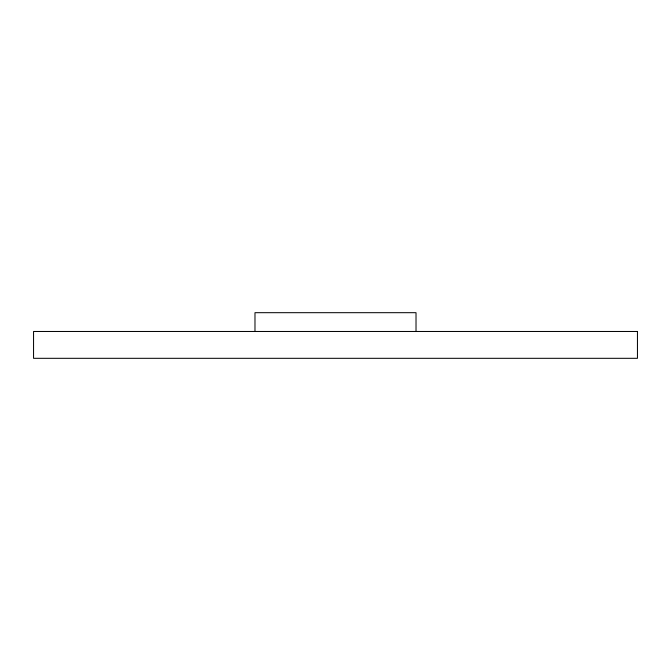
<?xml version="1.0" encoding="UTF-8"?>
<svg xmlns="http://www.w3.org/2000/svg" width="671" height="671" viewBox="0 0 671 671"><rect width="100%" height="100%" fill="white"/><g stroke="black" fill="none" stroke-linecap="round" stroke-linejoin="round"><path stroke-width="1.01" d="M416.02 331.474L416.02 312.686L254.98 312.686L254.98 331.474M637.45 331.474L33.55 331.474L33.55 358.314L637.45 358.314L637.45 331.474"/></g></svg>
